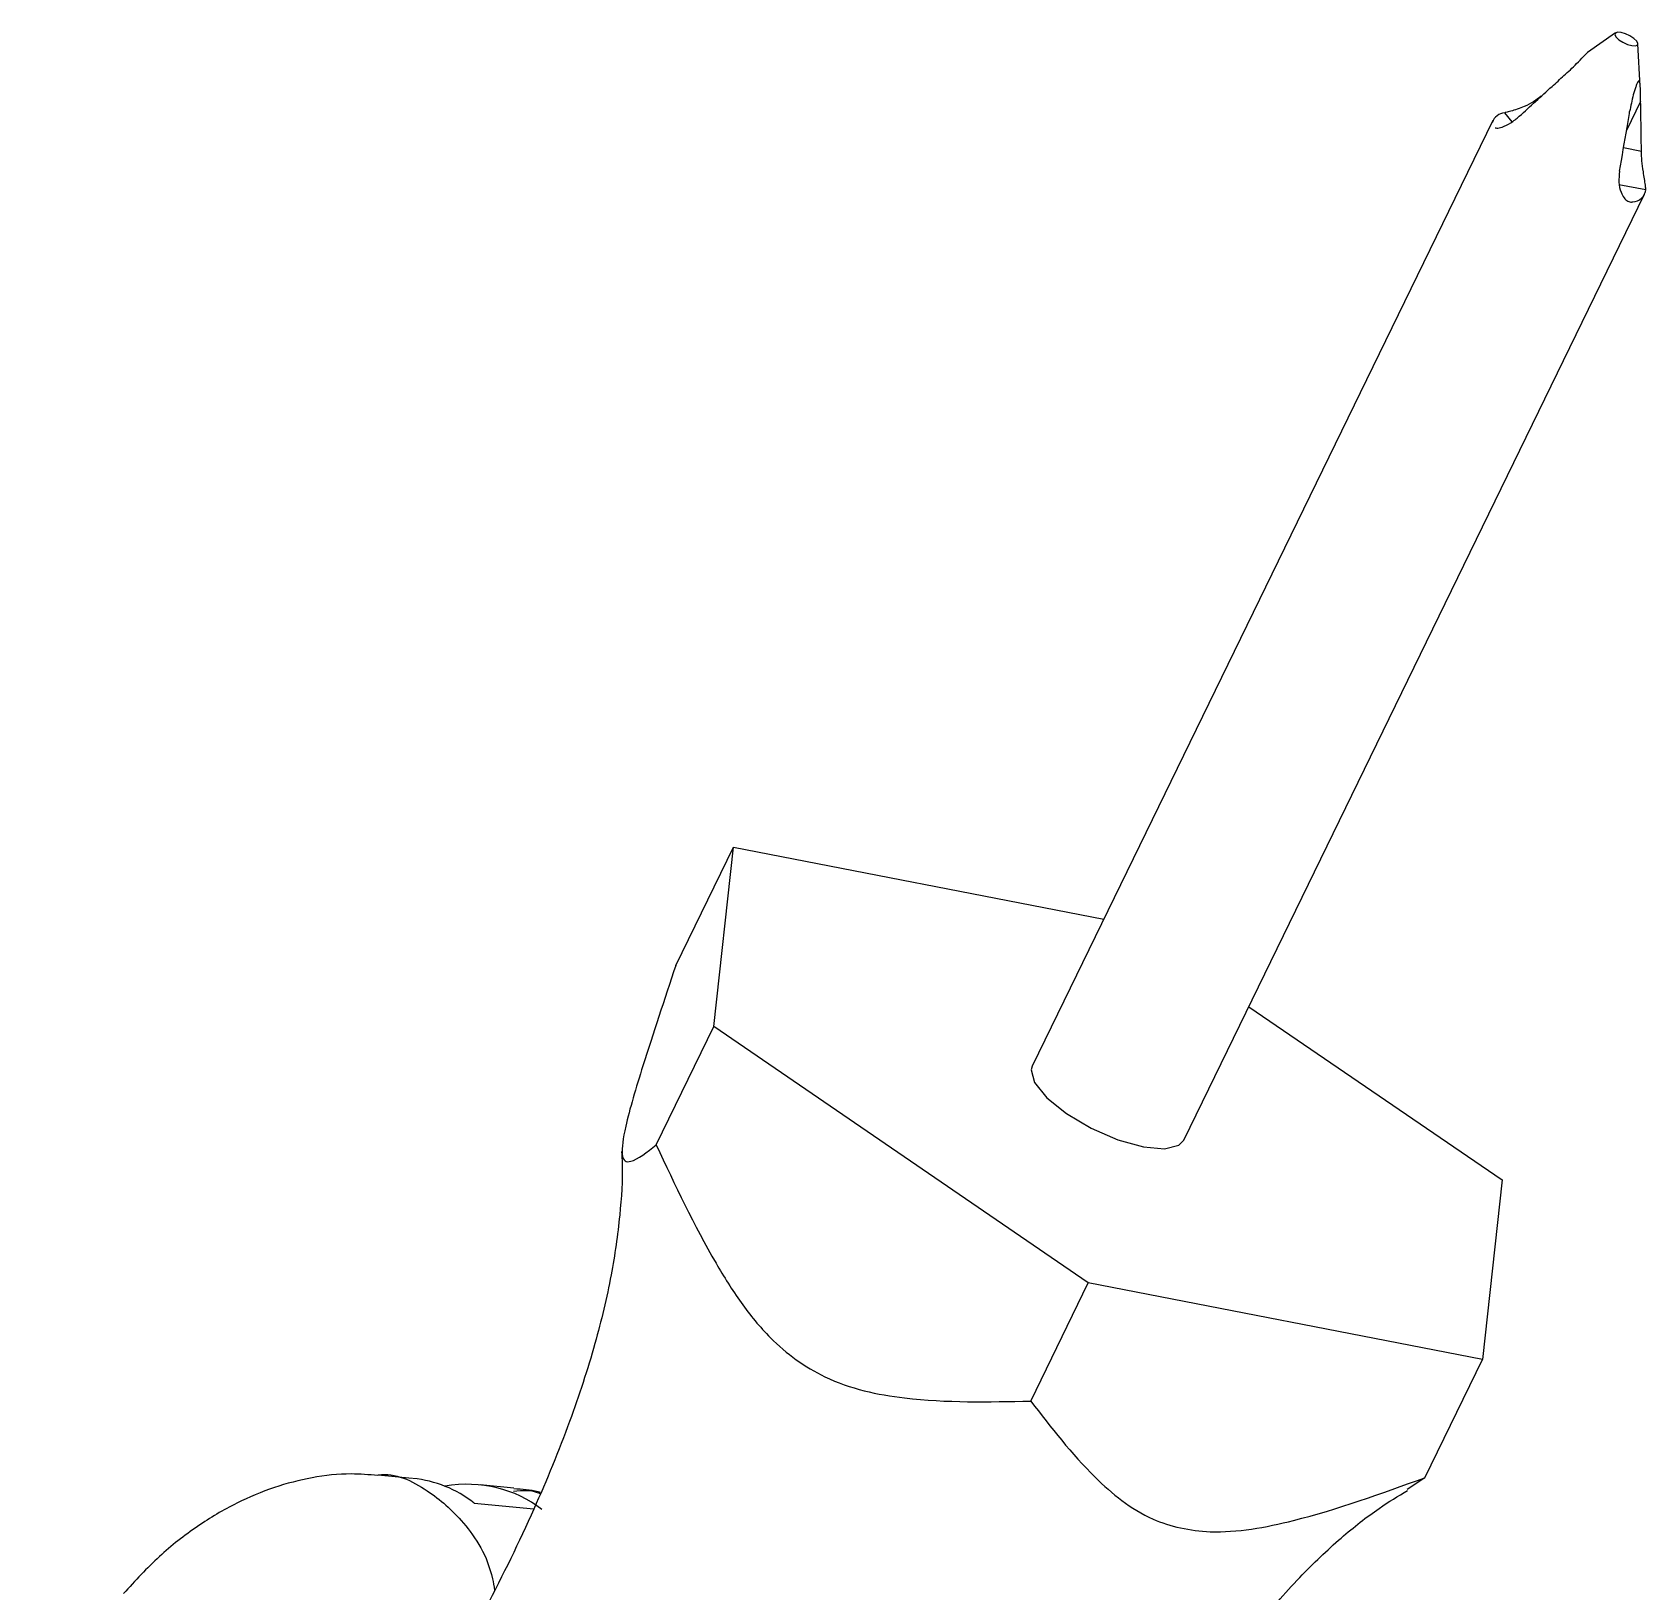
# Model space of a CAD drawing. Header units: inches. Extents: x 0.01 to 9.3, y 0 to 8.23.
# Drawn here: x 6.755 to 8.788, y 6.261 to 8.227 of the extents above; entities that cross this region are included whole.
import ezdxf

# ---------------------------------------------------------------- set-up
doc = ezdxf.new("R2010")
doc.units = ezdxf.units.IN
doc.header["$MEASUREMENT"] = 0

msp = doc.modelspace()

# ---------------------------------------------------------------- linework, layer by layer
at = {"color": 7, "linetype": 'Continuous', "lineweight": 25}
for p, q in [((8.7501, 8.2263), (8.7147, 8.2015)), ((8.7813, 8.1588), (8.7784, 8.2125)), ((8.5956, 8.1159), (8.0148, 6.9233)), ((8.7881, 8.0282), (8.7544, 8.0347)), ((8.2059, 6.8302), (8.7868, 8.0228)), ((7.5657, 7.0506), (7.6384, 7.1997)), ((7.6136, 6.9733), (7.6384, 7.1997)), ((7.6384, 7.1997), (8.1052, 7.1089)), ((8.2879, 6.9985), (8.607, 6.7801)), ((7.541, 6.8243), (7.6136, 6.9733)), ((8.0856, 6.6503), (7.6136, 6.9733)), ((8.607, 6.7801), (8.5823, 6.5537)), ((8.013, 6.5012), (8.0856, 6.6503)), ((8.5823, 6.5537), (8.0856, 6.6503)), ((8.5097, 6.4046), (8.5823, 6.5537)), ((7.2335, 6.4038), (7.1907, 6.408)), ((7.3617, 6.3913), (7.319, 6.3955)), ((8.5097, 6.4046), (8.4873, 6.3897)), ((7.3115, 6.3726), (7.3868, 6.3653))]:
    msp.add_line(p, q, dxfattribs=at)
at = {"color": 8, "linetype": 'Continuous', "lineweight": 25}
for p, q in [((8.7817, 8.1397), (8.764, 8.1032)), ((8.6197, 8.1142), (8.6104, 8.1256)), ((8.7603, 8.0816), (8.7827, 8.0773))]:
    msp.add_line(p, q, dxfattribs=at)
at = {"color": 7, "linetype": 'Continuous', "lineweight": 25, "flags": 128}
for points in [[(8.7571, 8.2267), (8.7526, 8.2271), (8.7499, 8.2261), (8.7492, 8.224), (8.7508, 8.221), (8.7544, 8.2176), (8.7594, 8.2144), (8.7651, 8.2118), (8.7705, 8.2102), (8.775, 8.2098), (8.7777, 8.2108), (8.7784, 8.213), (8.7768, 8.2159), (8.7732, 8.2193), (8.7682, 8.2225), (8.7625, 8.2251), (8.7571, 8.2267)], [(8.0148, 6.9233), (8.0135, 6.9187), (8.0178, 6.9027), (8.0334, 6.8837), (8.0582, 6.8637), (8.0893, 6.8454), (8.1229, 6.8308), (8.1551, 6.8218)], [(8.1551, 6.8218), (8.1818, 6.8194), (8.1999, 6.8239), (8.2059, 6.8302)]]:
    msp.add_lwpolyline(points, dxfattribs=at)
at = {"color": 7, "linetype": 'Continuous', "lineweight": 25}
for centre, radius, start, end in [((8.6119, 8.1073), 0.0183, 94.6668, 159.9947), ((8.7708, 8.0307), 0.0176, 273.8566, 351.6762)]:
    msp.add_arc(centre, radius, start, end, dxfattribs=at)
for centre, end_param in [((7.1232, 6.02), 6.45804), ((7.2087, 6.0117), 6.634625)]:
    msp.add_ellipse(centre, major_axis=(0.1527, 0.3734), ratio=0.602678, start_param=6.114292, end_param=end_param, dxfattribs=at)
for points, knots in [([(8.6851, 8.1724), (8.6905, 8.1774), (8.699, 8.1853), (8.7081, 8.1948), (8.7124, 8.1993), (8.714, 8.2009), (8.7147, 8.2016), (8.7147, 8.2015), (8.7147, 8.2015)], [0, 0, 0, 0, 0.473116, 0.752748, 0.861378, 0.927971, 0.994703, 1, 1, 1, 1]), ([(8.6288, 8.1211), (8.6425, 8.1337), (8.6612, 8.1508), (8.6801, 8.1679), (8.6851, 8.1724)], [0, 0, 0, 0, 0.733933, 1, 1, 1, 1]), ([(8.7817, 8.1397), (8.7816, 8.1455), (8.7815, 8.1548), (8.7811, 8.1634), (8.7803, 8.1659), (8.7795, 8.1661), (8.7784, 8.165), (8.777, 8.1621), (8.7749, 8.1565), (8.7713, 8.1448), (8.7693, 8.1341), (8.7679, 8.127)], [0, 0, 0, 0, 0.247996, 0.394581, 0.451521, 0.486428, 0.521408, 0.575957, 0.62987, 0.75333, 1, 1, 1, 1]), ([(8.6563, 8.1466), (8.6534, 8.1442), (8.6476, 8.1395), (8.6365, 8.1339), (8.6262, 8.1299), (8.618, 8.1274), (8.613, 8.1261), (8.6109, 8.1257), (8.6104, 8.1256)], [0, 0, 0, 0, 0.2356956, 0.4726234, 0.6355645, 0.7990489, 0.9509857, 1, 1, 1, 1]), ([(8.7827, 8.0773), (8.7825, 8.0926), (8.7823, 8.1134), (8.7818, 8.1342), (8.7817, 8.1397)], [0, 0, 0, 0, 0.733926, 1, 1, 1, 1]), ([(8.5982, 8.1067), (8.599, 8.1065), (8.601, 8.1059), (8.608, 8.1075), (8.6181, 8.1123), (8.6252, 8.1182), (8.6288, 8.1211)], [0, 0, 0, 0, 0.11559, 0.342328, 0.672027, 1, 1, 1, 1]), ([(8.7551, 8.0518), (8.7583, 8.0702), (8.7626, 8.0952), (8.7668, 8.1203), (8.7679, 8.127)], [0, 0, 0, 0, 0.733925, 1, 1, 1, 1]), ([(8.7881, 8.0282), (8.7881, 8.0285), (8.7882, 8.0301), (8.7878, 8.0343), (8.7866, 8.0419), (8.7849, 8.0526), (8.7831, 8.0652), (8.7828, 8.0733), (8.7827, 8.0773)], [0, 0, 0, 0, 0.049016, 0.200954, 0.364439, 0.527379, 0.764304, 1, 1, 1, 1]), ([(8.7551, 8.0518), (8.7547, 8.0472), (8.7537, 8.038), (8.7562, 8.0261), (8.7606, 8.0179), (8.7655, 8.0137), (8.7694, 8.0128), (8.7714, 8.0131), (8.7719, 8.0132)], [0, 0, 0, 0, 0.2356962, 0.4726216, 0.6355644, 0.7990482, 0.950986, 1, 1, 1, 1]), ([(7.5657, 7.0506), (7.5513, 7.0074), (7.5318, 6.9491), (7.5114, 6.8824), (7.5001, 6.8401), (7.4965, 6.8123), (7.5012, 6.8027), (7.5141, 6.8029), (7.5294, 6.8151), (7.541, 6.8243)], [0, 0, 0, 0, 0.24871, 0.335946, 0.424674, 0.557627, 0.642973, 0.73066, 1, 1, 1, 1]), ([(7.4974, 6.8161), (7.4977, 6.8108), (7.4991, 6.7857), (7.4956, 6.7331), (7.4849, 6.6573), (7.464, 6.5698), (7.4316, 6.4709), (7.3857, 6.3594), (7.3244, 6.2339), (7.2448, 6.091), (7.1422, 5.9238), (7.0067, 5.7156), (6.8716, 5.5126), (6.7852, 5.3707), (6.7546, 5.3204)], [0, 0, 0, 0, 0.01158, 0.0548949, 0.1035287, 0.1584949, 0.2208838, 0.2919829, 0.3734802, 0.4678492, 0.5792463, 0.7160618, 0.8992725, 1, 1, 1, 1]), ([(7.541, 6.8243), (7.5648, 6.7736), (7.597, 6.705), (7.647, 6.6247), (7.69, 6.5719), (7.7438, 6.5329), (7.8029, 6.5128), (7.89, 6.4986), (7.96, 6.5001), (8.013, 6.5012)], [0, 0, 0, 0, 0.248712, 0.336831, 0.424678, 0.557631, 0.644003, 0.730659, 1, 1, 1, 1]), ([(8.013, 6.5012), (8.0387, 6.468), (8.0734, 6.423), (8.127, 6.3748), (8.1726, 6.3467), (8.2294, 6.3339), (8.2911, 6.3386), (8.3819, 6.3582), (8.4547, 6.3846), (8.5097, 6.4046)], [0, 0, 0, 0, 0.248712, 0.336831, 0.424678, 0.557631, 0.644003, 0.730659, 1, 1, 1, 1]), ([(7.1903, 6.4074), (7.1791, 6.4083), (7.1512, 6.4107), (7.1069, 6.4055), (7.0584, 6.393), (7.0099, 6.3726), (6.9612, 6.3435), (6.913, 6.3058), (6.8843, 6.2746), (6.8697, 6.2586)], [0, 0, 0, 0, 0.0886964, 0.2203317, 0.3530385, 0.4929579, 0.6516536, 0.8214404, 1, 1, 1, 1]), ([(7.3952, 6.3858), (7.3942, 6.3861), (7.3833, 6.3894), (7.372, 6.3899), (7.3616, 6.3904)], [0, 0, 0, 0, 0.089774, 1, 1, 1, 1]), ([(8.1425, 5.9679), (8.1544, 5.9915), (8.1838, 6.0495), (8.2353, 6.1325), (8.2934, 6.2132), (8.3495, 6.2779), (8.4022, 6.3281), (8.4488, 6.3649), (8.4761, 6.3814), (8.488, 6.3886)], [0, 0, 0, 0, 0.133545, 0.329405, 0.500977, 0.652341, 0.786807, 0.907344, 1, 1, 1, 1])]:
    msp.add_open_spline(points, degree=3, knots=knots, dxfattribs=at)
at = {"color": 8, "linetype": 'Continuous', "lineweight": 25}
for points, knots in [([(7.1904, 6.408), (7.1905, 6.408), (7.212, 6.4112), (7.251, 6.3923), (7.3007, 6.3495), (7.3307, 6.3023), (7.3364, 6.2678), (7.3372, 6.263)], [0, 0, 0, 0, 0.000848, 0.338857, 0.62643, 0.948055, 1, 1, 1, 1]), ([(7.3946, 6.3844), (7.3945, 6.3844), (7.3841, 6.3895), (7.3726, 6.3884), (7.3613, 6.3873)], [0, 0, 0, 0, 0.012242, 1, 1, 1, 1])]:
    msp.add_open_spline(points, degree=3, knots=knots, dxfattribs=at)

doc.saveas('drawing.dxf')
